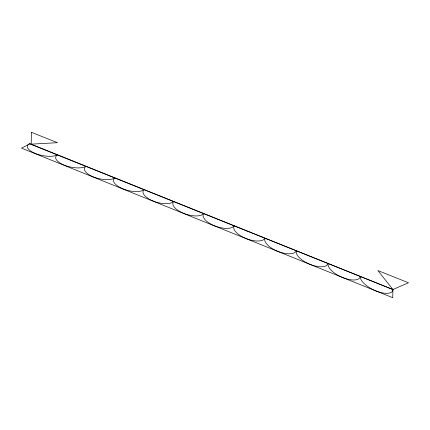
<?xml version="1.0" encoding="UTF-8"?>
<svg xmlns="http://www.w3.org/2000/svg" width="430" height="430" viewBox="0 0 430 430"><rect width="100%" height="100%" fill="white"/><g stroke="black" fill="none" stroke-linecap="round" stroke-linejoin="round"><path stroke-width="0.64" d="M31.368 132.279L31.191 144.157L57.491 142.685L31.368 132.279M392.912 289.535L392.762 297.721L21.5 148.151L29.874 143.926L392.912 289.535L408.5 282.752L377.906 270.567L392.912 289.535A17.797 7.375 25.8 0 1 378.142 291.76A17.797 7.375 25.8 0 1 360.566 278.618L360.254 276.409A17.436 7.369 24.5 0 1 344.898 278.366A17.436 7.369 24.5 0 1 328.16 265.606L328.052 263.493L327.058 265.165A17.13 7.348 23.1 0 1 310.035 264.364A17.13 7.348 23.1 0 1 296.211 252.749L296.308 250.733L295.13 252.313A16.872 7.305 21.7 0 1 277.769 251.34A16.872 7.305 21.7 0 1 264.719 240.08L265.009 238.155L263.654 239.65A16.662 7.24 20.3 0 1 245.965 238.5A16.662 7.24 20.3 0 1 233.667 227.583L234.146 225.75L232.614 227.164A16.507 7.159 18.8 0 1 214.608 225.841A16.507 7.159 18.8 0 1 203.046 215.263L203.707 213.517L202.009 214.844A16.394 7.057 17.4 0 1 183.696 213.361A16.394 7.057 17.4 0 1 172.844 203.111L173.688 201.45L171.823 202.702A16.329 6.944 16.1 0 1 153.22 201.057A16.329 6.944 16.1 0 1 143.061 191.13L144.077 189.549L142.05 190.721A16.297 6.815 14.8 0 1 123.163 188.921A16.297 6.815 14.8 0 1 113.681 179.305L114.864 177.81L112.687 178.907A16.308 6.676 13.7 0 1 93.525 176.956A16.308 6.676 13.7 0 1 84.699 167.646L86.048 166.227L83.716 167.254A16.345 6.525 12.6 0 1 64.29 165.152A16.345 6.525 12.6 0 1 56.104 156.144L57.615 154.8L55.137 155.751A16.41 6.369 11.7 0 1 37.362 154.214A16.41 6.369 11.7 0 1 27.283 146.367L27.896 144.792L29.557 143.529L392.912 289.535"/></g></svg>
